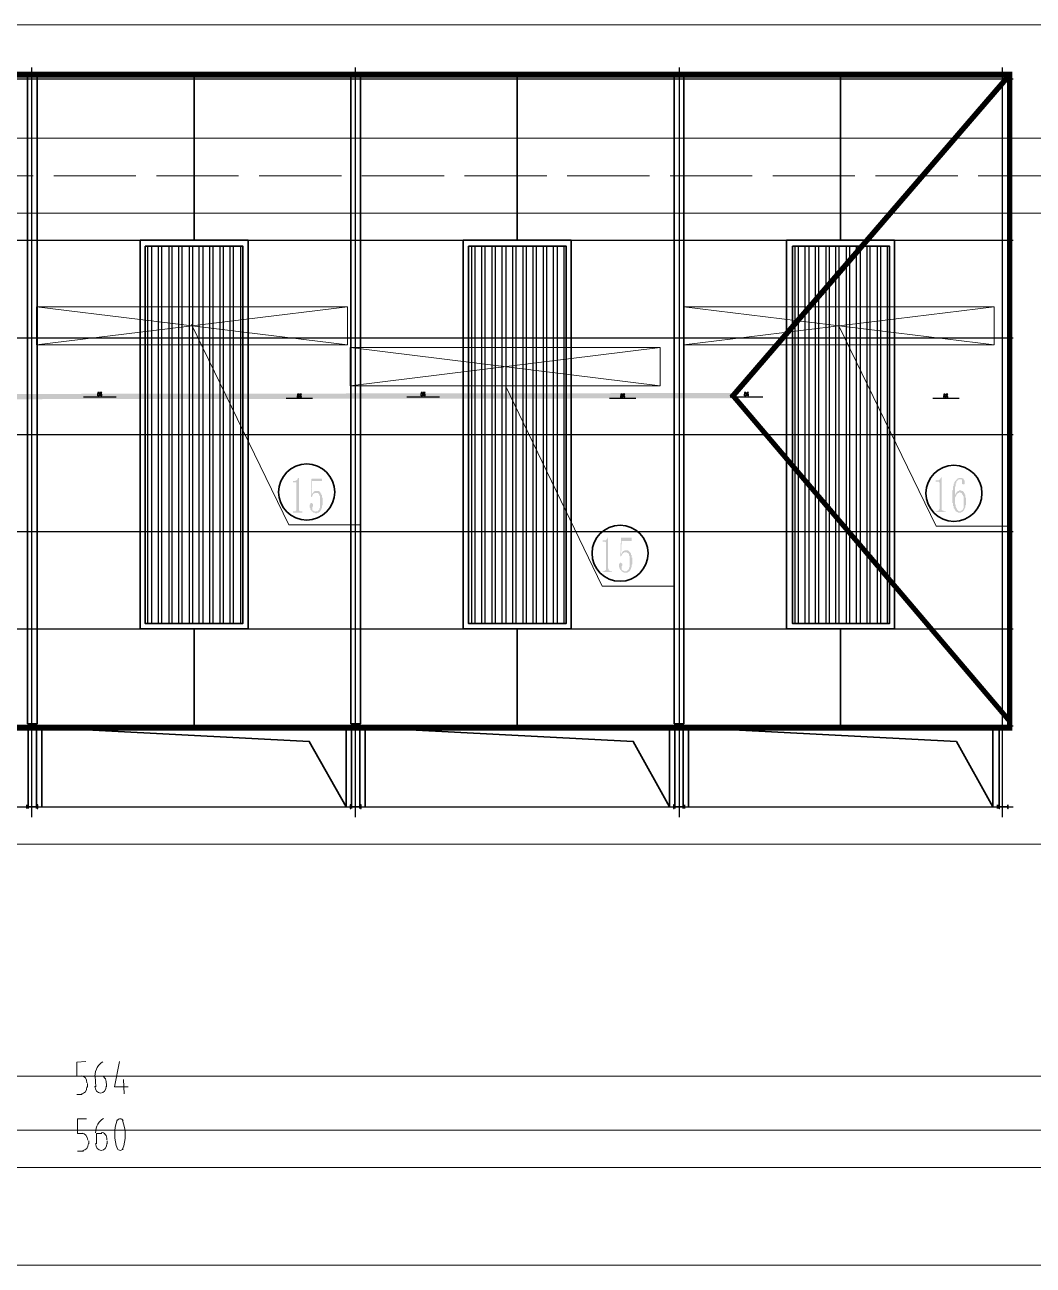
# Model space of a CAD drawing. Header units: millimetres. Extents: x 2315 to 4619, y 1334 to 1897.
# Drawn here: x 3845.4 to 3939, y 1618.5 to 1733.6 of the extents above; entities that cross this region are included whole.
import ezdxf

# ---------------------------------------------------------------- set-up
doc = ezdxf.new("R2010")
doc.units = ezdxf.units.MM
doc.linetypes.add('PDF_IMPORT', pattern=[1, 0.8, -0.2])
for name, color, linetype, true_color in [('PDF_0', 9, 'Continuous', 0x808080), ('PDF_DIM_SYMB', 9, 'Continuous', 0x808080), ('PDF_DOTE', 9, 'Continuous', 0x808080), ('PDF_PUB_TEXT', 9, 'Continuous', 0x808080), ('PDF_站场道路', 7, 'Continuous', 0x957000), ('PDF_转运站初步方案', 7, 'Continuous', 0x00b85c), ('PDF_道路', 9, 'Continuous', 0x808080)]:
    doc.layers.add(name, color=color, linetype=linetype, true_color=true_color)
for name, color, linetype in [('PDF_steel-z', 2, 'Continuous'), ('PDF_粗实线层', 7, 'Continuous'), ('PDF_细实线层', 7, 'Continuous')]:
    doc.layers.add(name, color=color, linetype=linetype)

msp = doc.modelspace()

# ---------------------------------------------------------------- hatches: boundary and pattern name
at = {"layer": 'PDF_细实线层', "transparency": 33554559}
for points in [[(3870.87, 1691.54), (3870.87, 1688.73), (3870.87, 1688.67), (3870.87, 1688.61), (3870.87, 1688.55), (3870.87, 1688.55), (3870.87, 1688.49), (3870.93, 1688.49), (3870.93, 1688.49), (3870.93, 1688.43), (3871, 1688.43), (3871, 1688.43), (3871.06, 1688.43), (3871.06, 1688.43), (3871.18, 1688.43), (3871.18, 1688.31), (3870.32, 1688.31), (3870.32, 1688.43), (3870.38, 1688.43), (3870.45, 1688.43), (3870.51, 1688.43), (3870.51, 1688.43), (3870.57, 1688.43), (3870.57, 1688.49), (3870.57, 1688.49), (3870.57, 1688.49), (3870.63, 1688.55), (3870.63, 1688.55), (3870.63, 1688.61), (3870.63, 1688.67), (3870.63, 1688.67), (3870.63, 1688.73), (3870.63, 1690.99), (3870.63, 1690.99), (3870.63, 1691.05), (3870.63, 1691.12), (3870.57, 1691.12), (3870.57, 1691.12), (3870.51, 1691.12), (3870.51, 1691.12), (3870.32, 1691.12), (3870.32, 1691.24), (3870.38, 1691.24), (3870.45, 1691.24), (3870.51, 1691.24), (3870.51, 1691.24), (3870.57, 1691.24), (3870.57, 1691.3), (3870.63, 1691.3), (3870.63, 1691.3), (3870.63, 1691.3), (3870.63, 1691.3), (3870.69, 1691.36), (3870.69, 1691.36), (3870.75, 1691.42), (3870.75, 1691.42), (3870.75, 1691.48), (3870.81, 1691.54), (3870.81, 1691.54)], [(3872.52, 1690.32), (3872.58, 1690.32), (3872.58, 1690.32), (3872.64, 1690.32), (3872.64, 1690.32), (3872.71, 1690.32), (3872.71, 1690.32), (3872.77, 1690.26), (3872.77, 1690.26), (3872.83, 1690.26), (3872.83, 1690.2), (3872.83, 1690.2), (3872.89, 1690.14), (3872.89, 1690.14), (3872.89, 1690.08), (3872.89, 1690.08), (3872.95, 1690.08), (3872.95, 1690.02), (3872.95, 1689.96), (3873.01, 1689.96), (3873.01, 1689.89), (3873.01, 1689.89), (3873.01, 1689.83), (3873.01, 1689.77), (3873.01, 1689.71), (3873.07, 1689.71), (3873.07, 1689.65), (3873.07, 1689.59), (3873.07, 1689.53), (3873.07, 1689.53), (3873.07, 1689.47), (3873.07, 1689.41), (3873.07, 1689.34), (3873.07, 1689.28), (3873.07, 1689.28), (3873.07, 1689.22), (3873.07, 1689.16), (3873.07, 1689.1), (3873.07, 1689.04), (3873.07, 1688.98), (3873.01, 1688.98), (3873.01, 1688.92), (3873.01, 1688.86), (3873.01, 1688.86), (3873.01, 1688.79), (3873.01, 1688.73), (3872.95, 1688.73), (3872.95, 1688.67), (3872.95, 1688.61), (3872.95, 1688.61), (3872.89, 1688.55), (3872.89, 1688.55), (3872.89, 1688.55), (3872.89, 1688.49), (3872.89, 1688.49), (3872.83, 1688.43), (3872.83, 1688.43), (3872.77, 1688.37), (3872.77, 1688.37), (3872.77, 1688.37), (3872.71, 1688.37), (3872.71, 1688.31), (3872.64, 1688.31), (3872.64, 1688.31), (3872.58, 1688.31), (3872.58, 1688.31), (3872.52, 1688.25), (3872.46, 1688.25), (3872.46, 1688.25), (3872.46, 1688.25), (3872.4, 1688.25), (3872.4, 1688.25), (3872.34, 1688.31), (3872.28, 1688.31), (3872.28, 1688.31), (3872.28, 1688.31), (3872.22, 1688.31), (3872.22, 1688.31), (3872.16, 1688.37), (3872.16, 1688.37), (3872.09, 1688.43), (3872.09, 1688.43), (3872.03, 1688.43), (3872.03, 1688.49), (3872.03, 1688.49), (3871.97, 1688.55), (3871.97, 1688.55), (3871.91, 1688.61), (3871.91, 1688.61), (3871.91, 1688.67), (3871.91, 1688.73), (3871.91, 1688.73), (3871.85, 1688.79), (3871.85, 1688.86), (3871.85, 1688.92), (3871.85, 1688.92), (3871.85, 1688.92), (3871.85, 1688.98), (3871.85, 1689.04), (3871.91, 1689.1), (3871.91, 1689.1), (3871.91, 1689.16), (3871.91, 1689.16), (3871.97, 1689.22), (3871.97, 1689.22), (3872.03, 1689.22), (3872.03, 1689.22), (3872.03, 1689.22), (3872.09, 1689.22), (3872.09, 1689.16), (3872.09, 1689.16), (3872.16, 1689.1), (3872.16, 1689.04), (3872.16, 1689.04), (3872.16, 1688.98), (3872.16, 1688.92), (3872.16, 1688.86), (3872.09, 1688.86), (3872.09, 1688.79), (3872.09, 1688.73), (3872.09, 1688.73), (3872.09, 1688.67), (3872.09, 1688.67), (3872.09, 1688.61), (3872.09, 1688.55), (3872.09, 1688.55), (3872.16, 1688.49), (3872.16, 1688.49), (3872.22, 1688.49), (3872.22, 1688.43), (3872.28, 1688.43), (3872.28, 1688.43), (3872.34, 1688.43), (3872.34, 1688.43), (3872.4, 1688.43), (3872.4, 1688.37), (3872.46, 1688.37), (3872.46, 1688.37), (3872.46, 1688.43), (3872.52, 1688.43), (3872.52, 1688.43), (3872.58, 1688.43), (3872.58, 1688.43), (3872.64, 1688.43), (3872.64, 1688.49), (3872.64, 1688.49), (3872.71, 1688.55), (3872.71, 1688.55), (3872.77, 1688.61), (3872.77, 1688.61), (3872.77, 1688.67), (3872.77, 1688.73), (3872.77, 1688.73), (3872.83, 1688.79), (3872.83, 1688.79), (3872.83, 1688.86), (3872.83, 1688.92), (3872.83, 1688.98), (3872.83, 1688.98), (3872.83, 1689.04), (3872.83, 1689.1), (3872.83, 1689.16), (3872.83, 1689.22), (3872.83, 1689.28), (3872.83, 1689.34), (3872.83, 1689.34), (3872.83, 1689.41), (3872.83, 1689.41), (3872.83, 1689.47), (3872.83, 1689.53), (3872.83, 1689.59), (3872.83, 1689.65), (3872.83, 1689.65), (3872.83, 1689.71), (3872.83, 1689.77), (3872.83, 1689.83), (3872.83, 1689.83), (3872.77, 1689.89), (3872.77, 1689.96), (3872.77, 1689.96), (3872.77, 1689.96), (3872.71, 1690.02), (3872.71, 1690.08), (3872.71, 1690.08), (3872.64, 1690.08), (3872.64, 1690.14), (3872.58, 1690.14), (3872.58, 1690.14), (3872.52, 1690.14), (3872.52, 1690.14), (3872.46, 1690.14), (3872.46, 1690.14), (3872.46, 1690.14), (3872.4, 1690.14), (3872.4, 1690.14), (3872.34, 1690.14), (3872.34, 1690.14), (3872.28, 1690.14), (3872.28, 1690.08), (3872.28, 1690.08), (3872.22, 1690.08), (3872.22, 1690.08), (3872.16, 1690.02), (3872.16, 1690.02), (3872.16, 1689.96), (3872.09, 1689.89), (3872.09, 1689.89), (3872.09, 1689.83), (3872.03, 1689.77), (3872.03, 1689.77), (3871.97, 1689.77), (3872.03, 1691.48), (3873.01, 1691.48), (3873.01, 1691.24), (3872.09, 1691.24), (3872.03, 1689.96), (3872.09, 1690.02), (3872.09, 1690.08), (3872.09, 1690.14), (3872.16, 1690.14), (3872.16, 1690.2), (3872.22, 1690.2), (3872.22, 1690.26), (3872.22, 1690.26), (3872.28, 1690.26), (3872.28, 1690.26), (3872.28, 1690.32), (3872.34, 1690.32), (3872.34, 1690.32), (3872.4, 1690.32), (3872.4, 1690.32), (3872.46, 1690.32), (3872.46, 1690.32), (3872.52, 1690.32), (3872.52, 1690.32)], [(3930.49, 1691.6), (3930.49, 1688.73), (3930.49, 1688.67), (3930.49, 1688.67), (3930.49, 1688.61), (3930.49, 1688.55), (3930.55, 1688.55), (3930.55, 1688.55), (3930.55, 1688.49), (3930.61, 1688.49), (3930.61, 1688.49), (3930.67, 1688.49), (3930.67, 1688.43), (3930.73, 1688.43), (3930.86, 1688.43), (3930.86, 1688.37), (3929.94, 1688.37), (3929.94, 1688.43), (3930.06, 1688.43), (3930.06, 1688.43), (3930.12, 1688.49), (3930.12, 1688.49), (3930.19, 1688.49), (3930.19, 1688.49), (3930.25, 1688.55), (3930.25, 1688.55), (3930.25, 1688.55), (3930.25, 1688.61), (3930.25, 1688.61), (3930.31, 1688.67), (3930.31, 1688.73), (3930.31, 1688.73), (3930.31, 1690.99), (3930.31, 1691.05), (3930.25, 1691.12), (3930.25, 1691.12), (3930.25, 1691.18), (3930.19, 1691.18), (3930.19, 1691.18), (3930.19, 1691.18), (3929.94, 1691.18), (3929.94, 1691.3), (3930.06, 1691.3), (3930.06, 1691.3), (3930.12, 1691.3), (3930.12, 1691.3), (3930.19, 1691.3), (3930.19, 1691.3), (3930.25, 1691.3), (3930.25, 1691.36), (3930.31, 1691.36), (3930.31, 1691.36), (3930.31, 1691.36), (3930.37, 1691.42), (3930.37, 1691.42), (3930.37, 1691.48), (3930.43, 1691.54), (3930.43, 1691.54), (3930.43, 1691.6)], [(3899.52, 1686.05), (3899.52, 1683.18), (3899.52, 1683.11), (3899.58, 1683.11), (3899.58, 1683.05), (3899.58, 1682.99), (3899.58, 1682.99), (3899.58, 1682.99), (3899.64, 1682.93), (3899.64, 1682.93), (3899.7, 1682.93), (3899.7, 1682.93), (3899.77, 1682.87), (3899.77, 1682.87), (3899.89, 1682.87), (3899.89, 1682.81), (3899.03, 1682.81), (3899.03, 1682.87), (3899.09, 1682.87), (3899.15, 1682.87), (3899.22, 1682.93), (3899.22, 1682.93), (3899.28, 1682.93), (3899.28, 1682.93), (3899.28, 1682.99), (3899.28, 1682.99), (3899.34, 1682.99), (3899.34, 1683.05), (3899.34, 1683.05), (3899.34, 1683.11), (3899.34, 1683.18), (3899.34, 1683.18), (3899.34, 1685.44), (3899.34, 1685.5), (3899.34, 1685.56), (3899.34, 1685.56), (3899.28, 1685.62), (3899.28, 1685.62), (3899.22, 1685.62), (3899.22, 1685.62), (3899.03, 1685.62), (3899.03, 1685.74), (3899.09, 1685.74), (3899.15, 1685.74), (3899.15, 1685.74), (3899.22, 1685.74), (3899.28, 1685.74), (3899.28, 1685.74), (3899.34, 1685.74), (3899.34, 1685.8), (3899.34, 1685.8), (3899.34, 1685.8), (3899.4, 1685.8), (3899.4, 1685.86), (3899.46, 1685.86), (3899.46, 1685.92), (3899.46, 1685.99), (3899.52, 1685.99), (3899.52, 1686.05)], [(3901.23, 1684.82), (3901.29, 1684.82), (3901.29, 1684.82), (3901.35, 1684.82), (3901.35, 1684.82), (3901.41, 1684.82), (3901.41, 1684.76), (3901.48, 1684.76), (3901.48, 1684.76), (3901.48, 1684.7), (3901.54, 1684.7), (3901.54, 1684.7), (3901.6, 1684.64), (3901.6, 1684.64), (3901.6, 1684.58), (3901.6, 1684.58), (3901.66, 1684.52), (3901.66, 1684.52), (3901.66, 1684.46), (3901.66, 1684.4), (3901.72, 1684.4), (3901.72, 1684.34), (3901.72, 1684.34), (3901.72, 1684.27), (3901.72, 1684.21), (3901.72, 1684.15), (3901.78, 1684.15), (3901.78, 1684.09), (3901.78, 1684.03), (3901.78, 1683.97), (3901.78, 1683.91), (3901.78, 1683.85), (3901.78, 1683.85), (3901.78, 1683.79), (3901.78, 1683.73), (3901.78, 1683.66), (3901.78, 1683.6), (3901.78, 1683.6), (3901.78, 1683.54), (3901.72, 1683.48), (3901.72, 1683.42), (3901.72, 1683.42), (3901.72, 1683.36), (3901.72, 1683.3), (3901.72, 1683.3), (3901.72, 1683.24), (3901.66, 1683.18), (3901.66, 1683.18), (3901.66, 1683.11), (3901.66, 1683.05), (3901.6, 1683.05), (3901.6, 1683.05), (3901.6, 1682.99), (3901.6, 1682.99), (3901.54, 1682.93), (3901.54, 1682.93), (3901.54, 1682.87), (3901.48, 1682.87), (3901.48, 1682.87), (3901.41, 1682.81), (3901.41, 1682.81), (3901.41, 1682.81), (3901.35, 1682.81), (3901.35, 1682.75), (3901.29, 1682.75), (3901.29, 1682.75), (3901.23, 1682.75), (3901.17, 1682.75), (3901.17, 1682.75), (3901.11, 1682.75), (3901.11, 1682.75), (3901.05, 1682.75), (3901.05, 1682.75), (3900.99, 1682.75), (3900.99, 1682.75), (3900.93, 1682.81), (3900.93, 1682.81), (3900.86, 1682.81), (3900.86, 1682.81), (3900.86, 1682.87), (3900.8, 1682.87), (3900.8, 1682.93), (3900.74, 1682.93), (3900.74, 1682.93), (3900.74, 1682.99), (3900.68, 1682.99), (3900.68, 1683.05), (3900.62, 1683.11), (3900.62, 1683.11), (3900.62, 1683.18), (3900.62, 1683.18), (3900.56, 1683.24), (3900.56, 1683.3), (3900.56, 1683.3), (3900.56, 1683.36), (3900.56, 1683.42), (3900.56, 1683.42), (3900.56, 1683.48), (3900.56, 1683.48), (3900.56, 1683.54), (3900.62, 1683.6), (3900.62, 1683.6), (3900.62, 1683.66), (3900.68, 1683.66), (3900.68, 1683.66), (3900.74, 1683.73), (3900.74, 1683.73), (3900.74, 1683.66), (3900.8, 1683.66), (3900.8, 1683.66), (3900.8, 1683.6), (3900.86, 1683.6), (3900.86, 1683.54), (3900.86, 1683.48), (3900.86, 1683.42), (3900.86, 1683.42), (3900.8, 1683.36), (3900.8, 1683.3), (3900.8, 1683.3), (3900.8, 1683.24), (3900.8, 1683.18), (3900.8, 1683.18), (3900.8, 1683.11), (3900.8, 1683.11), (3900.8, 1683.05), (3900.8, 1683.05), (3900.86, 1682.99), (3900.86, 1682.99), (3900.93, 1682.93), (3900.93, 1682.93), (3900.99, 1682.93), (3900.99, 1682.93), (3901.05, 1682.87), (3901.05, 1682.87), (3901.11, 1682.87), (3901.11, 1682.87), (3901.17, 1682.87), (3901.17, 1682.87), (3901.17, 1682.87), (3901.23, 1682.87), (3901.23, 1682.87), (3901.29, 1682.93), (3901.29, 1682.93), (3901.35, 1682.93), (3901.35, 1682.93), (3901.35, 1682.99), (3901.41, 1682.99), (3901.41, 1683.05), (3901.41, 1683.05), (3901.48, 1683.11), (3901.48, 1683.18), (3901.48, 1683.18), (3901.48, 1683.24), (3901.54, 1683.24), (3901.54, 1683.3), (3901.54, 1683.36), (3901.54, 1683.36), (3901.54, 1683.42), (3901.54, 1683.48), (3901.54, 1683.54), (3901.54, 1683.6), (3901.54, 1683.6), (3901.54, 1683.66), (3901.54, 1683.73), (3901.54, 1683.79), (3901.54, 1683.79), (3901.54, 1683.85), (3901.54, 1683.91), (3901.54, 1683.97), (3901.54, 1684.03), (3901.54, 1684.09), (3901.54, 1684.09), (3901.54, 1684.15), (3901.54, 1684.21), (3901.54, 1684.27), (3901.54, 1684.27), (3901.48, 1684.34), (3901.48, 1684.4), (3901.48, 1684.4), (3901.48, 1684.4), (3901.48, 1684.46), (3901.41, 1684.52), (3901.41, 1684.52), (3901.41, 1684.58), (3901.35, 1684.58), (3901.35, 1684.58), (3901.29, 1684.64), (3901.29, 1684.64), (3901.23, 1684.64), (3901.23, 1684.64), (3901.17, 1684.64), (3901.17, 1684.64), (3901.17, 1684.64), (3901.11, 1684.64), (3901.11, 1684.64), (3901.05, 1684.64), (3901.05, 1684.64), (3900.99, 1684.58), (3900.99, 1684.58), (3900.93, 1684.58), (3900.93, 1684.58), (3900.93, 1684.52), (3900.86, 1684.52), (3900.86, 1684.46), (3900.86, 1684.46), (3900.8, 1684.4), (3900.8, 1684.34), (3900.8, 1684.34), (3900.74, 1684.27), (3900.74, 1684.27), (3900.68, 1684.27), (3900.74, 1685.99), (3901.72, 1685.99), (3901.72, 1685.68), (3900.8, 1685.68), (3900.74, 1684.46), (3900.8, 1684.52), (3900.8, 1684.58), (3900.8, 1684.58), (3900.86, 1684.64), (3900.86, 1684.64), (3900.86, 1684.7), (3900.93, 1684.7), (3900.93, 1684.76), (3900.99, 1684.76), (3900.99, 1684.76), (3900.99, 1684.76), (3901.05, 1684.76), (3901.05, 1684.82), (3901.11, 1684.82), (3901.11, 1684.82), (3901.17, 1684.82), (3901.17, 1684.82), (3901.23, 1684.82), (3901.23, 1684.82)]]:
    msp.add_hatch(color=256, dxfattribs=at).paths.add_polyline_path(points)
h = msp.add_hatch(color=256, dxfattribs=at)
h.paths.add_polyline_path([(3931.71, 1689.59), (3931.71, 1689.53), (3931.71, 1689.47), (3931.71, 1689.47), (3931.71, 1689.41), (3931.71, 1689.34), (3931.71, 1689.28), (3931.71, 1689.22), (3931.71, 1689.16), (3931.71, 1689.16), (3931.71, 1689.1), (3931.77, 1689.04), (3931.77, 1688.98), (3931.77, 1688.98), (3931.77, 1688.92), (3931.77, 1688.92), (3931.77, 1688.86), (3931.83, 1688.79), (3931.83, 1688.79), (3931.83, 1688.73), (3931.83, 1688.73), (3931.9, 1688.67), (3931.9, 1688.61), (3931.9, 1688.61), (3931.96, 1688.55), (3931.96, 1688.55), (3932.02, 1688.49), (3932.02, 1688.49), (3932.02, 1688.49), (3932.08, 1688.43), (3932.08, 1688.43), (3932.14, 1688.43), (3932.14, 1688.43), (3932.2, 1688.43), (3932.2, 1688.43), (3932.26, 1688.43), (3932.26, 1688.49), (3932.32, 1688.49), (3932.32, 1688.49), (3932.38, 1688.55), (3932.38, 1688.55), (3932.38, 1688.55), (3932.45, 1688.61), (3932.45, 1688.61), (3932.45, 1688.67), (3932.45, 1688.67), (3932.45, 1688.73), (3932.51, 1688.73), (3932.51, 1688.79), (3932.51, 1688.86), (3932.51, 1688.86), (3932.51, 1688.92), (3932.51, 1688.98), (3932.51, 1689.04), (3932.51, 1689.04), (3932.51, 1689.1), (3932.51, 1689.16), (3932.51, 1689.22), (3932.51, 1689.28), (3932.51, 1689.34), (3932.51, 1689.41), (3932.51, 1689.47), (3932.51, 1689.53), (3932.51, 1689.59), (3932.51, 1689.59), (3932.51, 1689.65), (3932.51, 1689.71), (3932.51, 1689.77), (3932.51, 1689.77), (3932.51, 1689.83), (3932.45, 1689.89), (3932.45, 1689.89), (3932.45, 1689.96), (3932.45, 1689.96), (3932.38, 1690.02), (3932.38, 1690.08), (3932.38, 1690.08), (3932.32, 1690.14), (3932.32, 1690.14), (3932.26, 1690.14), (3932.26, 1690.14), (3932.2, 1690.2), (3932.2, 1690.2), (3932.2, 1690.2), (3932.14, 1690.2), (3932.14, 1690.2), (3932.08, 1690.2), (3932.08, 1690.14), (3932.02, 1690.14), (3932.02, 1690.14), (3931.96, 1690.08), (3931.96, 1690.08), (3931.9, 1690.08), (3931.9, 1690.08), (3931.9, 1690.02), (3931.9, 1690.02), (3931.83, 1689.96), (3931.83, 1689.96), (3931.83, 1689.89), (3931.77, 1689.83), (3931.77, 1689.83), (3931.77, 1689.77), (3931.71, 1689.71), (3931.71, 1689.65), (3931.71, 1689.65), (3931.71, 1689.59)], flags=0)
h.paths.add_polyline_path([(3932.2, 1690.38), (3932.2, 1690.38), (3932.26, 1690.38), (3932.26, 1690.38), (3932.32, 1690.38), (3932.32, 1690.32), (3932.38, 1690.32), (3932.38, 1690.32), (3932.45, 1690.32), (3932.45, 1690.26), (3932.51, 1690.26), (3932.51, 1690.26), (3932.57, 1690.2), (3932.57, 1690.2), (3932.57, 1690.14), (3932.57, 1690.14), (3932.63, 1690.08), (3932.63, 1690.08), (3932.63, 1690.02), (3932.63, 1690.02), (3932.69, 1689.96), (3932.69, 1689.89), (3932.69, 1689.89), (3932.69, 1689.83), (3932.69, 1689.77), (3932.69, 1689.71), (3932.75, 1689.71), (3932.75, 1689.65), (3932.75, 1689.59), (3932.75, 1689.53), (3932.75, 1689.53), (3932.75, 1689.47), (3932.75, 1689.41), (3932.75, 1689.34), (3932.75, 1689.28), (3932.75, 1689.22), (3932.75, 1689.16), (3932.75, 1689.1), (3932.75, 1689.1), (3932.75, 1689.04), (3932.69, 1688.98), (3932.69, 1688.92), (3932.69, 1688.92), (3932.69, 1688.86), (3932.69, 1688.79), (3932.69, 1688.79), (3932.63, 1688.73), (3932.63, 1688.73), (3932.63, 1688.67), (3932.63, 1688.61), (3932.57, 1688.61), (3932.57, 1688.61), (3932.57, 1688.55), (3932.51, 1688.49), (3932.51, 1688.49), (3932.45, 1688.43), (3932.45, 1688.43), (3932.45, 1688.43), (3932.38, 1688.37), (3932.38, 1688.37), (3932.32, 1688.37), (3932.32, 1688.37), (3932.26, 1688.31), (3932.26, 1688.31), (3932.2, 1688.31), (3932.2, 1688.31), (3932.14, 1688.31), (3932.14, 1688.31), (3932.14, 1688.31), (3932.08, 1688.31), (3932.08, 1688.31), (3932.02, 1688.31), (3932.02, 1688.31), (3931.96, 1688.37), (3931.96, 1688.37), (3931.9, 1688.37), (3931.9, 1688.37), (3931.83, 1688.43), (3931.83, 1688.43), (3931.77, 1688.43), (3931.77, 1688.49), (3931.77, 1688.49), (3931.71, 1688.55), (3931.71, 1688.55), (3931.71, 1688.61), (3931.65, 1688.61), (3931.65, 1688.67), (3931.65, 1688.67), (3931.65, 1688.73), (3931.59, 1688.73), (3931.59, 1688.79), (3931.59, 1688.86), (3931.59, 1688.86), (3931.59, 1688.92), (3931.53, 1688.92), (3931.53, 1688.98), (3931.53, 1689.04), (3931.53, 1689.04), (3931.53, 1689.1), (3931.53, 1689.16), (3931.53, 1689.22), (3931.47, 1689.22), (3931.47, 1689.28), (3931.47, 1689.34), (3931.47, 1689.41), (3931.47, 1689.47), (3931.47, 1689.47), (3931.47, 1689.53), (3931.47, 1689.59), (3931.47, 1689.65), (3931.47, 1689.71), (3931.47, 1689.77), (3931.47, 1689.77), (3931.47, 1689.83), (3931.47, 1689.89), (3931.47, 1689.96), (3931.47, 1690.02), (3931.47, 1690.08), (3931.47, 1690.14), (3931.47, 1690.2), (3931.47, 1690.26), (3931.47, 1690.26), (3931.47, 1690.32), (3931.47, 1690.38), (3931.53, 1690.44), (3931.53, 1690.51), (3931.53, 1690.51), (3931.53, 1690.57), (3931.53, 1690.63), (3931.53, 1690.63), (3931.53, 1690.69), (3931.53, 1690.75), (3931.59, 1690.81), (3931.59, 1690.81), (3931.59, 1690.87), (3931.59, 1690.87), (3931.59, 1690.93), (3931.59, 1690.99), (3931.65, 1690.99), (3931.65, 1691.05), (3931.65, 1691.05), (3931.65, 1691.12), (3931.65, 1691.12), (3931.71, 1691.18), (3931.71, 1691.18), (3931.71, 1691.24), (3931.77, 1691.24), (3931.77, 1691.3), (3931.77, 1691.3), (3931.83, 1691.36), (3931.83, 1691.36), (3931.9, 1691.42), (3931.9, 1691.42), (3931.9, 1691.48), (3931.96, 1691.48), (3931.96, 1691.48), (3932.02, 1691.48), (3932.02, 1691.54), (3932.08, 1691.54), (3932.08, 1691.54), (3932.14, 1691.54), (3932.14, 1691.54), (3932.2, 1691.54), (3932.2, 1691.54), (3932.26, 1691.54), (3932.26, 1691.54), (3932.32, 1691.54), (3932.32, 1691.54), (3932.38, 1691.54), (3932.38, 1691.54), (3932.45, 1691.48), (3932.45, 1691.48), (3932.51, 1691.48), (3932.51, 1691.42), (3932.51, 1691.42), (3932.57, 1691.36), (3932.57, 1691.3), (3932.63, 1691.3), (3932.63, 1691.24), (3932.63, 1691.24), (3932.63, 1691.18), (3932.63, 1691.18), (3932.63, 1691.12), (3932.63, 1691.05), (3932.63, 1690.99), (3932.63, 1690.99), (3932.57, 1690.93), (3932.57, 1690.93), (3932.51, 1690.93), (3932.51, 1690.93), (3932.45, 1690.93), (3932.45, 1690.93), (3932.38, 1690.99), (3932.38, 1690.99), (3932.38, 1690.99), (3932.38, 1691.05), (3932.38, 1691.12), (3932.38, 1691.12), (3932.38, 1691.18), (3932.38, 1691.18), (3932.38, 1691.24), (3932.38, 1691.24), (3932.38, 1691.3), (3932.38, 1691.36), (3932.32, 1691.42), (3932.32, 1691.42), (3932.32, 1691.42), (3932.32, 1691.42), (3932.26, 1691.42), (3932.2, 1691.42), (3932.2, 1691.42), (3932.2, 1691.42), (3932.14, 1691.42), (3932.14, 1691.42), (3932.08, 1691.42), (3932.08, 1691.42), (3932.02, 1691.36), (3932.02, 1691.36), (3931.96, 1691.36), (3931.96, 1691.3), (3931.96, 1691.3), (3931.9, 1691.24), (3931.9, 1691.24), (3931.83, 1691.18), (3931.83, 1691.18), (3931.83, 1691.12), (3931.83, 1691.12), (3931.83, 1691.05), (3931.83, 1691.05), (3931.77, 1691.05), (3931.77, 1690.99), (3931.77, 1690.93), (3931.77, 1690.93), (3931.77, 1690.87), (3931.77, 1690.87), (3931.77, 1690.81), (3931.77, 1690.75), (3931.77, 1690.75), (3931.71, 1690.69), (3931.71, 1690.63), (3931.71, 1690.57), (3931.71, 1690.57), (3931.71, 1690.51), (3931.71, 1690.44), (3931.71, 1690.38), (3931.71, 1690.32), (3931.71, 1690.26), (3931.71, 1690.2), (3931.71, 1690.14), (3931.71, 1690.08), (3931.71, 1690.02), (3931.71, 1689.96), (3931.71, 1689.89), (3931.71, 1689.96), (3931.71, 1689.96), (3931.77, 1690.02), (3931.77, 1690.08), (3931.77, 1690.08), (3931.83, 1690.14), (3931.83, 1690.14), (3931.83, 1690.2), (3931.9, 1690.2), (3931.9, 1690.26), (3931.9, 1690.26), (3931.96, 1690.26), (3931.96, 1690.32), (3932.02, 1690.32), (3932.02, 1690.32), (3932.08, 1690.32), (3932.08, 1690.38), (3932.14, 1690.38), (3932.14, 1690.38), (3932.2, 1690.38), (3932.2, 1690.38)], flags=0)
at = {"layer": 'PDF_转运站初步方案', "true_color": 0x00a5dd, "transparency": 33554559}
msp.add_hatch(color=142, dxfattribs=at).paths.add_polyline_path([(3569.65, 1698.98), (3569.65, 1698.49), (3911.16, 1698.92), (3911.16, 1699.41)])

# ---------------------------------------------------------------- linework, layer by layer
at = {"layer": 'PDF_0', "lineweight": 35}
for points in [[(3936.81, 1668.38), (3544.24, 1668.38), (3544.24, 1728.97), (3936.81, 1728.97)], [(3936.63, 1668.56), (3544.43, 1668.56), (3544.43, 1728.73), (3936.63, 1728.73)], [(3845.68, 1668.74), (3846.59, 1668.74), (3846.59, 1728.73), (3845.68, 1728.73)], [(3875.67, 1668.74), (3876.58, 1668.74), (3876.58, 1728.73), (3875.67, 1728.73)], [(3905.66, 1668.74), (3906.57, 1668.74), (3906.57, 1728.73), (3905.66, 1728.73)], [(3856.12, 1713.58), (3866.14, 1713.58), (3866.14, 1677.54), (3856.12, 1677.54)], [(3856.12, 1713.58), (3866.14, 1713.58), (3866.14, 1677.54), (3856.12, 1677.54)], [(3856.61, 1713.03), (3865.65, 1713.03), (3865.65, 1678.03), (3856.61, 1678.03)], [(3886.11, 1713.58), (3896.13, 1713.58), (3896.13, 1677.54), (3886.11, 1677.54)], [(3886.11, 1713.58), (3896.13, 1713.58), (3896.13, 1677.54), (3886.11, 1677.54)], [(3886.6, 1713.03), (3895.64, 1713.03), (3895.64, 1678.03), (3886.6, 1678.03)], [(3916.1, 1713.58), (3926.12, 1713.58), (3926.12, 1677.54), (3916.1, 1677.54)], [(3916.1, 1713.58), (3926.12, 1713.58), (3926.12, 1677.54), (3916.1, 1677.54)], [(3916.65, 1713.03), (3925.63, 1713.03), (3925.63, 1678.03), (3916.65, 1678.03)]]:
    msp.add_lwpolyline(points, close=True, dxfattribs=at)
for points in [[(3861.13, 1713.58), (3861.13, 1728.73)], [(3891.12, 1713.58), (3891.12, 1728.73)], [(3921.11, 1713.58), (3921.11, 1728.73)], [(3861.13, 1677.54), (3861.13, 1668.56)], [(3891.12, 1677.54), (3891.12, 1668.56)], [(3921.11, 1677.54), (3921.11, 1668.56)], [(3845.74, 1661.05), (3845.74, 1668.38)], [(3846.53, 1661.05), (3846.53, 1668.38)], [(3847.02, 1661.05), (3847.02, 1668.38), (3871.82, 1667.1), (3875.24, 1661.05), (3875.24, 1668.38)], [(3875.73, 1661.05), (3875.73, 1668.38)], [(3876.52, 1661.05), (3876.52, 1668.38)], [(3877.01, 1661.05), (3877.01, 1668.38), (3901.87, 1667.1), (3905.23, 1661.05), (3905.23, 1668.38)], [(3905.72, 1661.05), (3905.72, 1668.38)], [(3906.51, 1661.05), (3906.51, 1668.38)], [(3907, 1661.05), (3907, 1668.38), (3931.86, 1667.1), (3935.22, 1661.05), (3935.22, 1668.38)], [(3935.83, 1661.05), (3935.83, 1668.38)], [(3935.83, 1661.23), (3935.83, 1660.87), (3935.83, 1661.23)], [(3936.63, 1661.23), (3936.63, 1660.87), (3936.63, 1661.23)]]:
    msp.add_lwpolyline(points, dxfattribs=at)
at = {"layer": 'PDF_DIM_SYMB', "lineweight": 25}
for points in [[(3853.92, 1699.04), (3850.87, 1699.04)], [(3869.68, 1698.92), (3872.13, 1698.92)], [(3883.91, 1699.04), (3880.86, 1699.04)], [(3899.67, 1698.92), (3902.12, 1698.92)], [(3913.9, 1699.04), (3910.85, 1699.04)], [(3929.66, 1698.92), (3932.11, 1698.92)]]:
    msp.add_lwpolyline(points, dxfattribs=at)
at = {"layer": 'PDF_DIM_SYMB', "transparency": 33554559}
for points in [[(3850.87, 1699.04), (3851.17, 1699.1), (3851.17, 1699.04)], [(3872.13, 1698.92), (3871.82, 1698.86), (3871.82, 1698.92)], [(3880.86, 1699.04), (3881.17, 1699.1), (3881.17, 1699.04)], [(3902.12, 1698.92), (3901.81, 1698.86), (3901.81, 1698.92)], [(3910.85, 1699.04), (3911.16, 1699.1), (3911.16, 1699.04)], [(3932.11, 1698.92), (3931.8, 1698.86), (3931.8, 1698.92)]]:
    msp.add_solid(points, dxfattribs=at)
at = {"layer": 'PDF_DOTE', "lineweight": 25}
for points in [[(3846.1, 1660.07), (3846.1, 1729.58)], [(3876.1, 1660.07), (3876.1, 1729.58)], [(3906.15, 1660.07), (3906.15, 1729.58)], [(3936.14, 1660.07), (3936.14, 1729.58)], [(3543.94, 1728.54), (3937.12, 1728.54)], [(3543.94, 1713.58), (3937.12, 1713.58)], [(3543.94, 1704.54), (3937.12, 1704.54)], [(3543.94, 1695.56), (3937.12, 1695.56)], [(3543.94, 1686.58), (3937.12, 1686.58)], [(3543.94, 1677.54), (3937.12, 1677.54)], [(3543.94, 1668.56), (3937.12, 1668.56)], [(3543.94, 1661.05), (3937.12, 1661.05)]]:
    msp.add_lwpolyline(points, dxfattribs=at)
at = {"layer": 'PDF_PUB_TEXT', "lineweight": 25}
for points in [[(3852.27, 1699.47), (3852.21, 1699.47), (3852.21, 1699.41), (3852.21, 1699.35), (3852.27, 1699.35), (3852.33, 1699.35), (3852.33, 1699.29), (3852.33, 1699.22), (3852.33, 1699.16), (3852.27, 1699.16), (3852.21, 1699.16), (3852.21, 1699.22), (3852.21, 1699.29), (3852.21, 1699.35), (3852.27, 1699.35), (3852.33, 1699.35), (3852.33, 1699.41), (3852.33, 1699.47)], [(3852.52, 1699.29), (3852.52, 1699.22), (3852.52, 1699.16), (3852.58, 1699.16), (3852.58, 1699.22), (3852.58, 1699.29)], [(3870.72, 1699.29), (3870.72, 1699.22), (3870.72, 1699.16), (3870.78, 1699.16), (3870.84, 1699.16), (3870.84, 1699.1), (3870.84, 1699.04), (3870.78, 1699.04), (3870.78, 1698.98), (3870.72, 1698.98), (3870.72, 1699.04), (3870.72, 1699.1), (3870.72, 1699.16), (3870.78, 1699.16), (3870.78, 1699.22), (3870.84, 1699.22), (3870.84, 1699.29), (3870.78, 1699.29)], [(3871.03, 1699.1), (3871.03, 1699.04), (3871.03, 1698.98), (3871.09, 1699.04), (3871.09, 1699.1)], [(3882.26, 1699.47), (3882.2, 1699.47), (3882.2, 1699.41), (3882.2, 1699.35), (3882.26, 1699.35), (3882.33, 1699.35), (3882.33, 1699.29), (3882.33, 1699.22), (3882.33, 1699.16), (3882.26, 1699.16), (3882.2, 1699.16), (3882.2, 1699.22), (3882.2, 1699.29), (3882.2, 1699.35), (3882.26, 1699.35), (3882.33, 1699.35), (3882.33, 1699.41), (3882.33, 1699.47)], [(3882.51, 1699.29), (3882.51, 1699.22), (3882.51, 1699.16), (3882.57, 1699.16), (3882.57, 1699.22), (3882.57, 1699.29)], [(3900.71, 1699.29), (3900.71, 1699.22), (3900.71, 1699.16), (3900.77, 1699.16), (3900.83, 1699.16), (3900.83, 1699.1), (3900.83, 1699.04), (3900.77, 1698.98), (3900.71, 1698.98), (3900.71, 1699.04), (3900.71, 1699.1), (3900.71, 1699.16), (3900.77, 1699.16), (3900.83, 1699.22), (3900.83, 1699.29), (3900.77, 1699.29)], [(3901.02, 1699.1), (3901.02, 1699.04), (3901.02, 1698.98), (3901.08, 1699.04), (3901.08, 1699.1)], [(3912.26, 1699.47), (3912.19, 1699.47), (3912.19, 1699.41), (3912.19, 1699.35), (3912.26, 1699.35), (3912.32, 1699.35), (3912.32, 1699.29), (3912.32, 1699.22), (3912.32, 1699.16), (3912.26, 1699.16), (3912.19, 1699.16), (3912.19, 1699.22), (3912.19, 1699.29), (3912.26, 1699.35), (3912.32, 1699.35), (3912.32, 1699.41), (3912.32, 1699.47)], [(3912.56, 1699.29), (3912.5, 1699.29), (3912.5, 1699.22), (3912.5, 1699.16), (3912.56, 1699.16), (3912.56, 1699.22)], [(3930.76, 1699.29), (3930.7, 1699.29), (3930.7, 1699.22), (3930.7, 1699.16), (3930.76, 1699.16), (3930.82, 1699.16), (3930.82, 1699.1), (3930.82, 1699.04), (3930.76, 1698.98), (3930.7, 1699.04), (3930.7, 1699.1), (3930.7, 1699.16), (3930.76, 1699.16), (3930.82, 1699.22), (3930.82, 1699.29)], [(3931.01, 1699.1), (3931.01, 1699.04), (3931.01, 1698.98), (3931.07, 1698.98), (3931.07, 1699.04), (3931.07, 1699.1)]]:
    msp.add_lwpolyline(points, close=True, dxfattribs=at)
for points in [[(3852.4, 1699.16), (3852.58, 1699.47), (3852.52, 1699.47), (3852.46, 1699.47), (3852.4, 1699.47), (3852.4, 1699.41), (3852.4, 1699.35), (3852.46, 1699.35), (3852.46, 1699.41), (3852.46, 1699.47)], [(3870.9, 1698.98), (3871.09, 1699.29), (3871.03, 1699.29), (3870.96, 1699.29), (3870.9, 1699.29), (3870.9, 1699.22), (3870.96, 1699.22), (3870.96, 1699.29)], [(3882.39, 1699.16), (3882.57, 1699.47), (3882.51, 1699.47), (3882.45, 1699.47), (3882.39, 1699.47), (3882.39, 1699.41), (3882.45, 1699.35), (3882.45, 1699.41), (3882.45, 1699.47)], [(3900.89, 1698.98), (3901.08, 1699.29), (3901.02, 1699.29), (3900.96, 1699.29), (3900.89, 1699.29), (3900.89, 1699.22), (3900.96, 1699.22), (3900.96, 1699.29)], [(3912.38, 1699.16), (3912.56, 1699.47), (3912.5, 1699.47), (3912.44, 1699.47), (3912.38, 1699.41), (3912.44, 1699.35), (3912.44, 1699.41), (3912.44, 1699.47)], [(3930.89, 1698.98), (3931.07, 1699.29), (3931.01, 1699.29), (3930.95, 1699.29), (3930.89, 1699.29), (3930.89, 1699.22), (3930.95, 1699.22), (3930.95, 1699.29)]]:
    msp.add_lwpolyline(points, dxfattribs=at)
at = {"layer": 'PDF_steel-z', "lineweight": 25}
for points in [[(3845.62, 1660.87), (3845.62, 1661.23), (3845.62, 1660.87)], [(3845.62, 1661.23), (3845.62, 1661.23)], [(3846.59, 1661.05), (3845.62, 1661.05), (3846.59, 1661.05)], [(3846.1, 1661.05), (3846.1, 1661.05)], [(3876.58, 1661.05), (3875.67, 1661.05), (3876.58, 1661.05)], [(3876.1, 1661.05), (3876.1, 1661.05)], [(3906.64, 1661.05), (3905.66, 1661.05), (3906.64, 1661.05)], [(3906.15, 1661.05), (3906.15, 1661.05)], [(3906.64, 1661.23), (3906.64, 1660.87), (3906.64, 1661.23)], [(3906.64, 1660.87), (3906.64, 1660.87)]]:
    msp.add_lwpolyline(points, dxfattribs=at)
at = {"layer": 'PDF_steel-z', "color": 8, "lineweight": 25, "true_color": 0x808080}
for points in [[(3845.74, 1661.23), (3845.74, 1660.87), (3845.74, 1661.23)], [(3846.53, 1661.23), (3846.53, 1660.87), (3846.53, 1661.23)], [(3875.73, 1661.23), (3875.73, 1660.87), (3875.73, 1661.23)], [(3876.52, 1661.23), (3876.52, 1660.87), (3876.52, 1661.23)], [(3905.72, 1661.23), (3905.72, 1660.87), (3905.72, 1661.23)], [(3906.51, 1661.23), (3906.51, 1660.87), (3906.51, 1661.23)], [(3935.65, 1660.87), (3935.65, 1661.23), (3935.65, 1660.87)], [(3935.65, 1661.23), (3935.65, 1661.23)], [(3936.63, 1661.05), (3935.65, 1661.05), (3936.63, 1661.05)], [(3936.14, 1661.05), (3936.14, 1661.05)], [(3936.14, 1661.05), (3936.14, 1661.05)], [(3936.63, 1661.23), (3936.63, 1660.87), (3936.63, 1661.23)], [(3936.63, 1660.87), (3936.63, 1660.87)]]:
    msp.add_lwpolyline(points, dxfattribs=at)
at = {"layer": 'PDF_steel-z', "lineweight": 25}
for points in [[(3846.59, 1661.23), (3846.59, 1660.87), (3846.65, 1660.87), (3846.65, 1661.23)], [(3875.61, 1661.23), (3875.61, 1660.87), (3875.67, 1660.87), (3875.67, 1661.23)], [(3876.58, 1661.23), (3876.58, 1660.87), (3876.65, 1660.87), (3876.65, 1661.23)], [(3905.6, 1661.23), (3905.6, 1660.87), (3905.66, 1660.87), (3905.66, 1661.23)]]:
    msp.add_lwpolyline(points, close=True, dxfattribs=at)
at = {"layer": 'PDF_站场道路', "lineweight": 9}
for points in [[(3510.59, 1733.55), (3950.13, 1733.55)], [(3498.37, 1723.05), (3950.55, 1723.05)], [(3976.88, 1716.08), (3477.66, 1716.08)], [(3361.98, 1618.54), (4057.87, 1618.54)]]:
    msp.add_lwpolyline(points, dxfattribs=at)
at = {"layer": 'PDF_站场道路', "linetype": 'PDF_IMPORT', "lineweight": 9, "ltscale": 9.528654}
msp.add_lwpolyline([(3466.97, 1719.56), (3986.22, 1719.56)], dxfattribs=at)
at = {"layer": 'PDF_粗实线层', "lineweight": 35}
for centre in [(3871.58, 1690.23), (3931.62, 1690.11), (3900.65, 1684.55)]:
    msp.add_circle(centre, 2.6, dxfattribs=at)
at = {"layer": 'PDF_细实线层', "lineweight": 18}
for points in [[(3860.89, 1705.76), (3869.93, 1687.19), (3876.58, 1687.19)], [(3920.93, 1705.64), (3929.97, 1687.07), (3936.63, 1687.07)], [(3890.02, 1700.08), (3899, 1681.51), (3905.66, 1681.51)]]:
    msp.add_lwpolyline(points, dxfattribs=at)
at = {"layer": 'PDF_转运站初步方案', "color": 142, "lineweight": 0, "true_color": 0x00a5dd}
msp.add_lwpolyline([(3544.24, 1728.97, 0.489, 0.489, 0), (3936.81, 1728.97, 0.489, 0.489, 0), (3936.81, 1668.38, 0.55, 0.55, 0), (3544.24, 1668.35, 0.489, 0.489, 0)], format="xyseb", close=True, dxfattribs=at)
msp.add_lwpolyline([(3936.81, 1728.94, 0.509, 0.509, 0), (3911.13, 1699.16, 0.477, 0.477, 0), (3936.81, 1668.96, 0, 0, 0)], format="xyseb", dxfattribs=at)
at = {"layer": 'PDF_转运站初步方案', "color": 6, "lineweight": 5}
for points in [[(3875.36, 1707.41), (3846.53, 1703.87), (3875.36, 1703.87), (3875.36, 1707.41), (3846.53, 1707.41), (3846.53, 1703.87)], [(3846.53, 1707.41), (3875.36, 1703.87)], [(3935.34, 1707.41), (3906.57, 1703.87), (3935.34, 1703.87), (3935.34, 1707.41), (3906.57, 1707.41), (3906.57, 1703.87)], [(3906.57, 1707.41), (3935.34, 1703.87)], [(3904.38, 1703.62), (3875.61, 1700.08), (3904.38, 1700.08), (3904.38, 1703.62), (3875.61, 1703.62), (3875.61, 1700.08)], [(3875.61, 1703.62), (3904.38, 1700.08)]]:
    msp.add_lwpolyline(points, dxfattribs=at)
at = {"layer": 'PDF_转运站初步方案', "color": 142, "lineweight": 5, "true_color": 0x00a5dd}
for points in [[(3500.87, 1657.57), (4063.86, 1657.57)], [(3850.75, 1636.07), (3850.26, 1636.07), (3850.26, 1637.35), (3851.11, 1637.41)], [(3854.23, 1637.41), (3853.74, 1635.09), (3855.02, 1635.09)], [(3852.52, 1636.07), (3851.97, 1636.07), (3852.03, 1635.09)], [(3854.59, 1635.76), (3854.66, 1634.42)], [(3851.24, 1635.03), (3851.24, 1635.39)], [(3853.01, 1635.09), (3853.01, 1635.39)], [(3850.26, 1634.36), (3850.75, 1634.36)], [(3850.81, 1630.75), (3850.32, 1630.75), (3850.32, 1632.1), (3851.17, 1632.1)], [(3851.36, 1629.78), (3851.36, 1630.08)], [(3852.58, 1630.75), (3852.09, 1630.75), (3852.09, 1629.78)], [(3853.07, 1629.78), (3853.07, 1630.08)], [(3850.32, 1629.1), (3850.87, 1629.1)], [(3500.87, 1627.58), (4063.86, 1627.58)]]:
    msp.add_lwpolyline(points, dxfattribs=at)
at = {"layer": 'PDF_转运站初步方案', "color": 142, "lineweight": 18, "true_color": 0x00a5dd}
for points in [[(3494.09, 1638.08), (3498.06, 1638.08), (3496.05, 1638.08), (3496.05, 1636.07), (4068.87, 1636.07)], [(3498.86, 1633.07), (3502.89, 1633.07), (3500.87, 1633.07), (3500.87, 1631.06), (4068.87, 1631.06)]]:
    msp.add_lwpolyline(points, dxfattribs=at)
at = {"layer": 'PDF_转运站初步方案', "color": 142, "lineweight": 5, "true_color": 0x00a5dd}
for centre, start, end in [((3857.5, 1630.69), 159.2961, 201.6511), ((3851.02, 1630.6), 339.2961, 21.6511)]:
    msp.add_arc(centre, 3.73, start, end, dxfattribs=at)
for points in [[(3852.67, 1637.39), (3852.25, 1637.19), (3851.96, 1636.67), (3851.94, 1636.07)], [(3851.2, 1635.44), (3851.2, 1635.8), (3850.97, 1636.08), (3850.68, 1636.08)], [(3852.84, 1635.91), (3852.74, 1636.04), (3852.59, 1636.1), (3852.45, 1636.07)], [(3852.97, 1635.42), (3852.99, 1635.6), (3852.94, 1635.79), (3852.84, 1635.91)], [(3850.69, 1634.43), (3850.98, 1634.43), (3851.21, 1634.72), (3851.2, 1635.08)], [(3851.94, 1635.13), (3851.94, 1634.77), (3852.17, 1634.49), (3852.46, 1634.49)], [(3852.46, 1634.49), (3852.75, 1634.49), (3852.98, 1634.78), (3852.98, 1635.14)], [(3852.73, 1632.14), (3852.31, 1631.93), (3852.02, 1631.41), (3852, 1630.82)], [(3854.29, 1632.11), (3854.18, 1632.11), (3854.08, 1632.05), (3854.02, 1631.95)], [(3854.56, 1631.95), (3854.49, 1632.05), (3854.39, 1632.11), (3854.29, 1632.11)], [(3851.27, 1630.13), (3851.26, 1630.48), (3851.03, 1630.77), (3850.74, 1630.77)], [(3850.81, 1629.18), (3851.1, 1629.18), (3851.33, 1629.47), (3851.33, 1629.82)], [(3852, 1629.81), (3852, 1629.46), (3852.24, 1629.17), (3852.52, 1629.18)], [(3852.9, 1630.66), (3852.8, 1630.79), (3852.65, 1630.85), (3852.51, 1630.82)], [(3852.52, 1629.18), (3852.81, 1629.18), (3853.04, 1629.47), (3853.04, 1629.82)], [(3853.03, 1630.17), (3853.05, 1630.35), (3853, 1630.53), (3852.9, 1630.66)], [(3854.02, 1629.34), (3854.08, 1629.24), (3854.19, 1629.18), (3854.29, 1629.18)], [(3854.29, 1629.18), (3854.4, 1629.18), (3854.5, 1629.24), (3854.56, 1629.34)]]:
    msp.add_open_spline(points, degree=3, dxfattribs=at)
at = {"layer": 'PDF_道路', "lineweight": 25}
for points in [[(3856.85, 1678.03), (3856.85, 1713.03)], [(3857.22, 1678.03), (3857.22, 1713.03)], [(3857.83, 1678.03), (3857.83, 1713.03)], [(3858.14, 1678.03), (3858.14, 1713.03)], [(3858.81, 1678.03), (3858.81, 1713.03)], [(3859.11, 1678.03), (3859.11, 1713.03)], [(3859.73, 1678.03), (3859.73, 1713.03)], [(3860.03, 1678.03), (3860.03, 1713.03)], [(3860.7, 1678.03), (3860.7, 1713.03)], [(3861.01, 1678.03), (3861.01, 1713.03)], [(3861.62, 1678.03), (3861.62, 1713.03)], [(3861.99, 1678.03), (3861.99, 1713.03)], [(3862.6, 1678.03), (3862.6, 1713.03)], [(3862.9, 1678.03), (3862.9, 1713.03)], [(3863.57, 1678.03), (3863.57, 1713.03)], [(3863.88, 1678.03), (3863.88, 1713.03)], [(3864.49, 1678.03), (3864.49, 1713.03)], [(3864.8, 1678.03), (3864.8, 1713.03)], [(3865.47, 1678.03), (3865.47, 1713.03)], [(3886.91, 1678.03), (3886.91, 1713.03)], [(3887.21, 1678.03), (3887.21, 1713.03)], [(3887.82, 1678.03), (3887.82, 1713.03)], [(3888.13, 1678.03), (3888.13, 1713.03)], [(3888.8, 1678.03), (3888.8, 1713.03)], [(3889.11, 1678.03), (3889.11, 1713.03)], [(3889.72, 1678.03), (3889.72, 1713.03)], [(3890.08, 1678.03), (3890.08, 1713.03)], [(3890.69, 1678.03), (3890.69, 1713.03)], [(3891, 1678.03), (3891, 1713.03)], [(3891.67, 1678.03), (3891.67, 1713.03)], [(3891.98, 1678.03), (3891.98, 1713.03)], [(3892.59, 1678.03), (3892.59, 1713.03)], [(3892.89, 1678.03), (3892.89, 1713.03)], [(3893.56, 1678.03), (3893.56, 1713.03)], [(3893.87, 1678.03), (3893.87, 1713.03)], [(3894.48, 1678.03), (3894.48, 1713.03)], [(3894.85, 1678.03), (3894.85, 1713.03)], [(3895.46, 1678.03), (3895.46, 1713.03)], [(3916.9, 1678.03), (3916.9, 1713.03)], [(3917.2, 1678.03), (3917.2, 1713.03)], [(3917.81, 1678.03), (3917.81, 1713.03)], [(3918.18, 1678.03), (3918.18, 1713.03)], [(3918.79, 1678.03), (3918.79, 1713.03)], [(3919.1, 1678.03), (3919.1, 1713.03)], [(3919.77, 1678.03), (3919.77, 1713.03)], [(3920.07, 1678.03), (3920.07, 1713.03)], [(3920.68, 1678.03), (3920.68, 1713.03)], [(3920.99, 1678.03), (3920.99, 1713.03)], [(3921.66, 1678.03), (3921.66, 1713.03)], [(3921.97, 1678.03), (3921.97, 1713.03)], [(3922.58, 1678.03), (3922.58, 1713.03)], [(3922.94, 1678.03), (3922.94, 1713.03)], [(3923.56, 1678.03), (3923.56, 1713.03)], [(3923.86, 1678.03), (3923.86, 1713.03)], [(3924.53, 1678.03), (3924.53, 1713.03)], [(3924.84, 1678.03), (3924.84, 1713.03)], [(3925.45, 1678.03), (3925.45, 1713.03)]]:
    msp.add_lwpolyline(points, dxfattribs=at)

doc.saveas('drawing.dxf')
